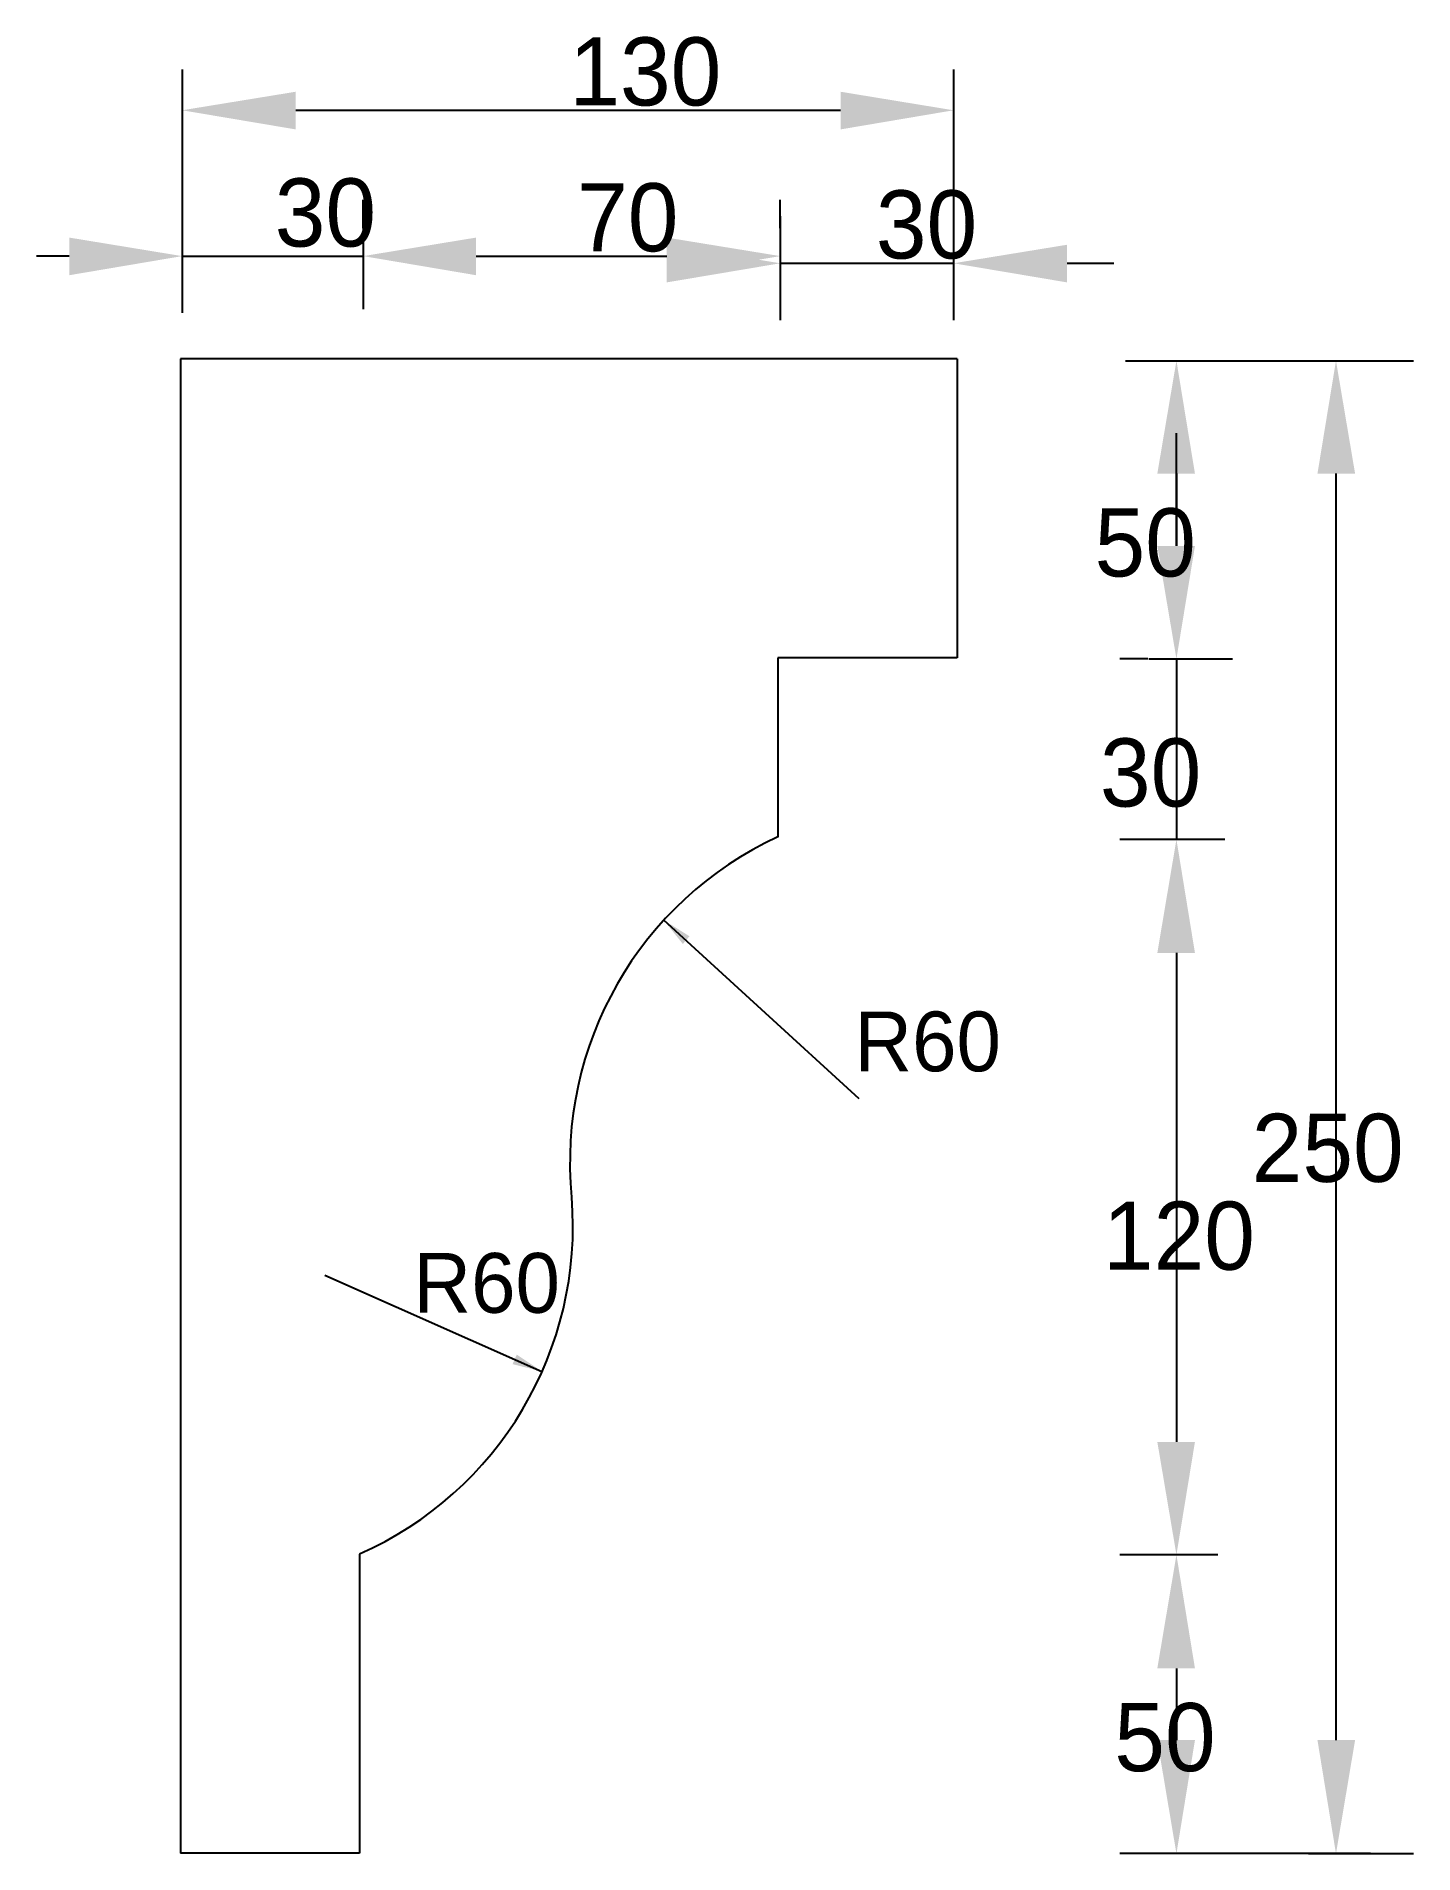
# Model space of a CAD drawing. Header units: metres. Extents: x -406.6 to -383.6, y 150.7 to 181.1.
import ezdxf

# ---------------------------------------------------------------- set-up
doc = ezdxf.new("R2010")
doc.units = ezdxf.units.M

msp = doc.modelspace()

# ---------------------------------------------------------------- linework, layer by layer
for p, q in [((-404.2, 180.56), (-404.2, 178.93)), ((-404.2, 180.41), (-404.2, 176.49)), ((-391.29, 180.56), (-391.29, 178.93)), ((-402.3, 179.88), (-393.18, 179.88)), ((-391.29, 179.39), (-391.29, 176.37)), ((-401.17, 177.91), (-401.17, 178.38)), ((-401.17, 178.37), (-401.17, 176.55)), ((-394.19, 177.91), (-394.19, 178.38)), ((-394.19, 178.11), (-394.19, 176.37)), ((-406.09, 177.44), (-406.64, 177.44)), ((-404.2, 177.44), (-401.17, 177.44)), ((-399.28, 177.44), (-398.36, 177.44)), ((-399.28, 177.44), (-396.09, 177.44)), ((-394.19, 177.32), (-391.29, 177.32)), ((-389.39, 177.32), (-388.61, 177.32)), ((-404.23, 175.72), (-404.23, 150.72)), ((-391.23, 175.72), (-404.23, 175.72)), ((-391.23, 175.72), (-391.23, 170.72)), ((-388.41, 175.69), (-383.84, 175.69)), ((-385.35, 175.69), (-383.59, 175.69)), ((-387.56, 172.59), (-387.56, 174.48)), ((-387.56, 173.8), (-387.56, 172.59)), ((-384.89, 173.8), (-384.89, 152.61)), ((-394.23, 170.72), (-394.23, 167.72)), ((-391.23, 170.72), (-394.23, 170.72)), ((-388.04, 170.7), (-388.51, 170.7)), ((-388.02, 170.7), (-386.62, 170.7)), ((-387.56, 170.7), (-387.56, 167.68)), ((-386.75, 167.68), (-388.51, 167.68)), ((-388.04, 167.68), (-388.51, 167.68)), ((-392.87, 163.34), (-396.14, 166.33)), ((-387.56, 165.78), (-387.56, 157.6)), ((-387.56, 165.78), (-387.56, 164.31)), ((-401.81, 160.39), (-398.18, 158.78)), ((-401.23, 155.72), (-401.23, 150.72)), ((-386.87, 155.71), (-388.51, 155.71)), ((-388.04, 155.71), (-388.51, 155.71)), ((-387.56, 153.81), (-387.56, 152.61)), ((-401.23, 150.72), (-404.23, 150.72)), ((-384.31, 150.71), (-388.51, 150.71)), ((-385.35, 150.71), (-383.59, 150.71))]:
    msp.add_line(p, q)
for centre, start, end in [((-391.71, 162.28), 114.86, 185.61), ((-403.66, 161.21), 293.89, 4.62)]:
    msp.add_arc(centre, 6, start, end)
for points in [[(-402.3, 180.19), (-402.3, 179.56), (-404.2, 179.88)], [(-393.18, 180.19), (-393.18, 179.56), (-391.29, 179.88)], [(-406.09, 177.75), (-406.09, 177.12), (-404.2, 177.44)], [(-399.28, 177.75), (-399.28, 177.12), (-401.17, 177.44)], [(-399.28, 177.75), (-399.28, 177.12), (-401.17, 177.44)], [(-396.09, 177.75), (-396.09, 177.12), (-394.19, 177.44)], [(-396.09, 177.63), (-396.09, 177), (-394.19, 177.32)], [(-389.39, 177.63), (-389.39, 177), (-391.29, 177.32)], [(-387.88, 173.8), (-387.25, 173.8), (-387.56, 175.69)], [(-385.2, 173.8), (-384.57, 173.8), (-384.89, 175.69)], [(-387.88, 172.59), (-387.25, 172.59), (-387.56, 170.7)], [(-387.88, 172.59), (-387.25, 172.59), (-387.56, 170.7)], [(-387.88, 165.78), (-387.25, 165.78), (-387.56, 167.68)], [(-387.88, 165.78), (-387.25, 165.78), (-387.56, 167.68)], [(-395.71, 166.06), (-395.82, 165.93), (-396.14, 166.33)], [(-398.6, 159.06), (-398.67, 158.9), (-398.18, 158.78)], [(-387.88, 157.6), (-387.25, 157.6), (-387.56, 155.71)], [(-387.88, 153.81), (-387.25, 153.81), (-387.56, 155.71)], [(-387.88, 152.61), (-387.25, 152.61), (-387.56, 150.71)], [(-385.2, 152.61), (-384.57, 152.61), (-384.89, 150.71)]]:
    msp.add_solid(points)

# ---------------------------------------------------------------- texts
at = {"attachment_point": 1}
for s, insert, char_height in [('\\A1;130', (-397.72, 181.1), 1.14), ('\\A1;30', (-402.65, 178.74), 1.14), ('\\A1;70', (-397.59, 178.66), 1.14), ('\\A1;30', (-392.59, 178.54), 1.14), ('\\A1;50', (-388.93, 173.22), 1.14), ('\\A1;30', (-388.84, 169.37), 1.14), ('\\A1;R60', (-392.95, 164.8), 1), ('\\A1;250', (-386.3, 163.09), 1.14), ('\\A1;120', (-388.79, 161.62), 1.14), ('\\A1;R60', (-400.33, 160.76), 1), ('\\A1;50', (-388.6, 153.23), 1.14)]:
    msp.add_mtext(s, dxfattribs=dict(at, insert=insert, char_height=char_height))

doc.saveas('drawing.dxf')
